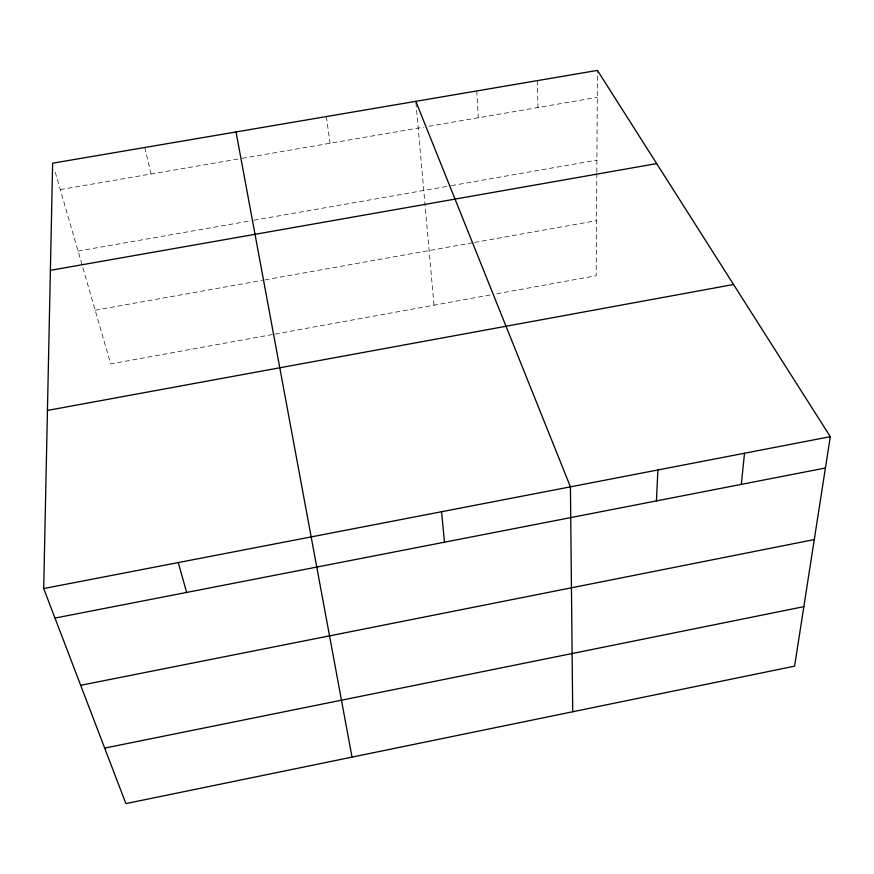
<?xml version="1.0" encoding="UTF-8"?>
<svg xmlns="http://www.w3.org/2000/svg" width="874" height="874" viewBox="0 0 874 874"><rect width="100%" height="100%" fill="white"/><g stroke="black" fill="none" stroke-linecap="round" stroke-linejoin="round"><path stroke-width="0.66" stroke-dasharray="4.37 3.28" d="M596.822 173.576L596.21 275.714L494.99 294.101M596.833 172.233L597.434 70.401M272.437 334.524L110.692 363.912L54.461 169.469M275.113 334.043L493.679 294.341M95.157 310.204L262.331 280.346M265.008 279.866L473.249 242.666M474.582 242.426L596.538 220.652M78.048 251.067L251.199 220.718M253.886 220.248L450.176 185.845M451.497 185.616L596.898 160.128M60.273 189.582L239.64 158.773M242.306 158.314L423.551 127.178M428.894 126.26L597.27 97.331M144.778 147.488L151.071 173.992M326.363 116.57L330.022 143.249M415.937 102.673L434.007 305.179M476.767 90.951L478.286 117.772M537.302 80.648L537.98 107.524"/><path stroke-width="1.31" d="M43.7 588.552L52.637 163.187L597.434 70.401L830.3 436.672L794.586 666.152L125.889 803.599L43.7 588.552L830.3 436.672M656.44 500.911L657.893 469.961M741.327 484.382L744.506 453.245M104.683 748.1L803.851 606.654M80.681 685.303L814.284 539.564M54.986 618.071L825.427 467.994M47.447 410.43L733.548 284.498M50.386 270.339L656.691 163.602M415.816 101.329L570.427 486.851L572.71 711.753M178.241 562.572L186.654 592.419M352.025 757.113L236.024 131.952M441.556 511.738L444.495 542.197"/></g></svg>
